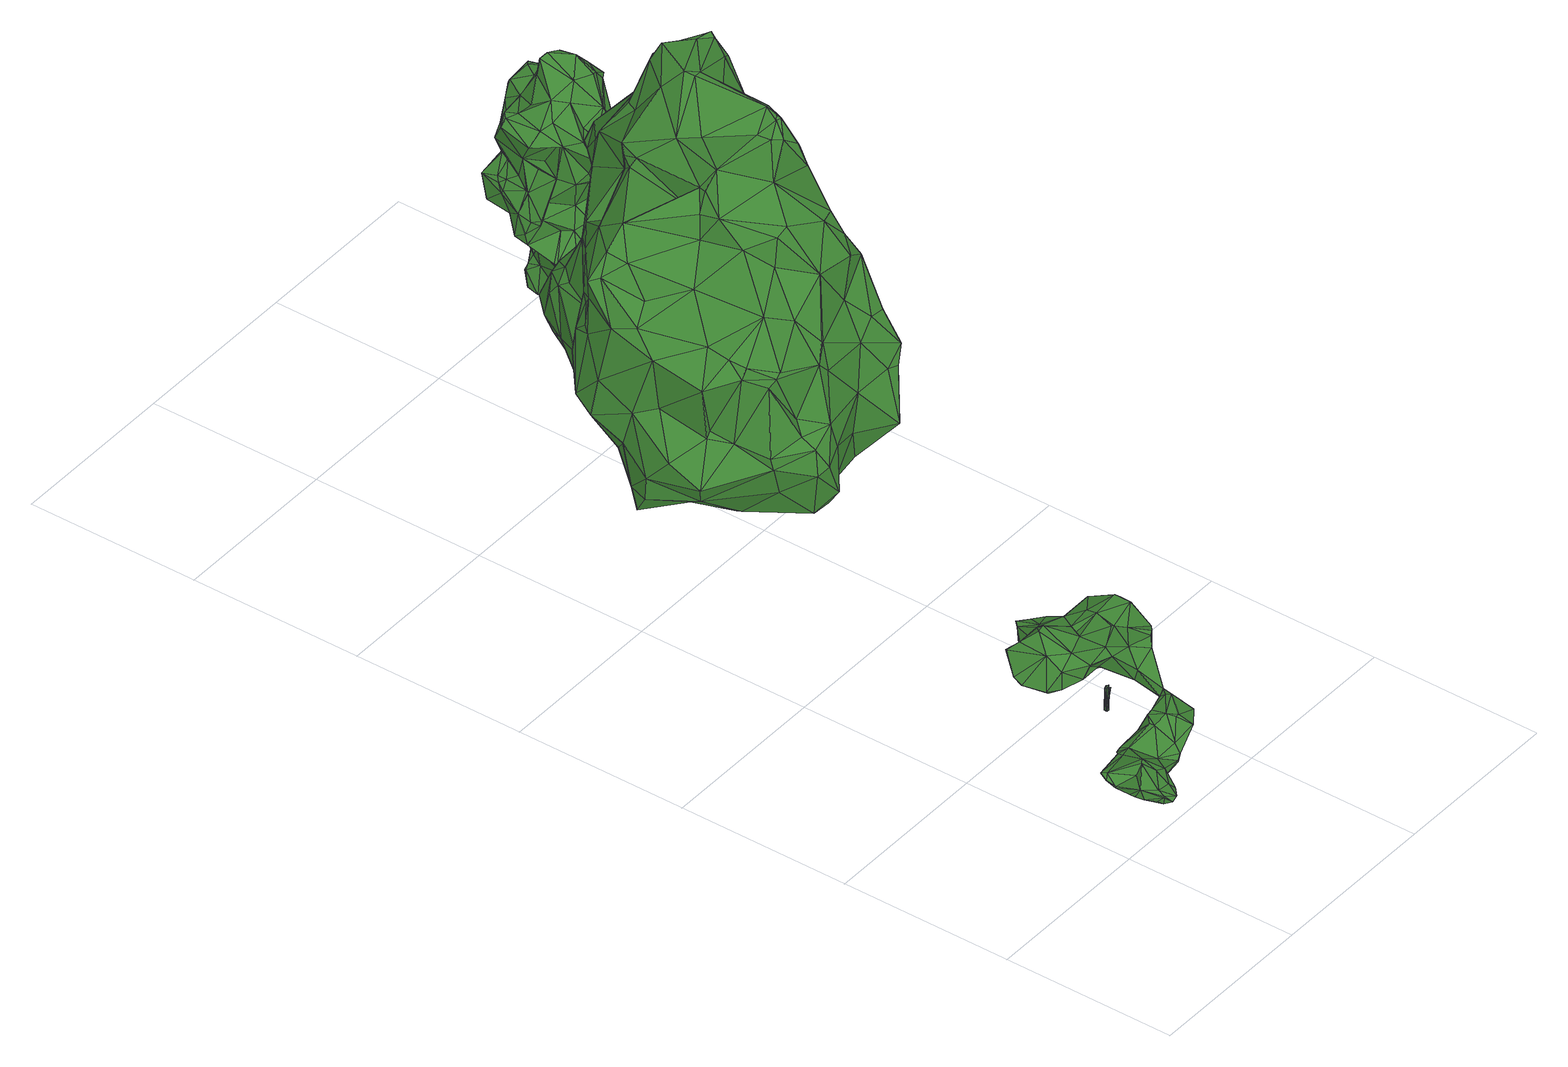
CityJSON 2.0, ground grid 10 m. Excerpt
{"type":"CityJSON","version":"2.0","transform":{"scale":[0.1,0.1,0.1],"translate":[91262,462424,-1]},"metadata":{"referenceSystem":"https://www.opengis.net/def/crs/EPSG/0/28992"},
"CityObjects":{
"tree1":{"type":"SolitaryVegetationObject","attributes":{"gtid":340,"crown_width_m":10.39,"crown_median_z":0.74,"trunk_H_m":1.65,"trunk_DBH_m":0.186,"trunk_radius_m":0.0932,"trunk_base_height_m":-0.91,"original_gtid":"346"},"geometry":[{"type":"Solid","lod":"3","boundaries":[[[[0,1,2]],[[3,4,5]],[[6,7,8]],[[9,10,0]],[[11,0,10]],[[12,1,0]],[[13,14,15]],[[16,17,18]],[[19,17,16]],[[20,21,22]],[[23,24,25]],[[26,27,28]],[[29,30,31]],[[32,31,30]],[[33,34,35]],[[36,35,34]],[[37,38,39]],[[40,41,42]],[[26,41,40]],[[39,11,37]],[[43,37,11]],[[12,39,31]],[[2,1,44]],[[45,46,47]],[[31,1,12]],[[48,49,50]],[[51,52,53]],[[54,55,56]],[[57,58,59]],[[60,25,24]],[[61,62,63]],[[50,49,64]],[[24,23,10]],[[65,6,8]],[[66,58,67]],[[68,8,7]],[[69,54,56]],[[23,43,11]],[[43,23,25]],[[70,9,71]],[[9,72,71]],[[12,11,39]],[[73,69,74]],[[74,53,52]],[[73,47,54]],[[75,76,61]],[[77,78,79]],[[80,81,82]],[[74,83,53]],[[74,69,83]],[[73,54,69]],[[40,84,75]],[[85,20,35]],[[85,21,20]],[[86,17,51]],[[19,51,17]],[[87,88,35]],[[89,88,87]],[[90,41,26]],[[54,47,55]],[[91,92,93]],[[83,69,56]],[[94,64,49]],[[21,64,94]],[[85,50,64]],[[29,31,95]],[[35,36,96]],[[11,10,23]],[[97,98,99]],[[59,100,57]],[[68,101,102]],[[14,97,59]],[[100,99,103]],[[39,95,31]],[[104,105,63]],[[29,106,65]],[[12,0,11]],[[107,59,58]],[[14,98,97]],[[21,85,64]],[[108,109,110]],[[108,110,82]],[[20,111,87]],[[63,66,67]],[[75,112,76]],[[6,76,112]],[[100,103,57]],[[59,97,100]],[[99,100,97]],[[66,42,41]],[[90,15,14]],[[20,87,35]],[[113,65,95]],[[103,27,57]],[[114,15,90]],[[115,116,99]],[[14,13,115]],[[117,81,80]],[[63,67,61]],[[76,118,61]],[[5,119,120]],[[44,1,32]],[[49,48,96]],[[65,8,68]],[[44,102,2]],[[121,19,16]],[[122,52,19]],[[51,19,52]],[[6,112,101]],[[96,48,50]],[[35,50,85]],[[96,50,35]],[[65,62,6]],[[22,123,111]],[[67,58,75]],[[93,63,105]],[[124,37,17]],[[65,32,29]],[[68,32,65]],[[111,20,22]],[[24,10,9]],[[44,32,68]],[[15,114,3]],[[87,111,120]],[[86,51,83]],[[53,83,51]],[[70,55,47]],[[105,79,78]],[[105,78,93]],[[90,26,114]],[[65,106,95]],[[95,106,29]],[[32,30,29]],[[32,1,31]],[[120,125,5]],[[33,126,127]],[[127,126,128]],[[82,4,114]],[[129,113,130]],[[113,131,130]],[[2,102,132]],[[56,77,83]],[[56,55,77]],[[93,42,66]],[[133,84,92]],[[44,68,102]],[[117,99,134]],[[117,103,99]],[[76,6,118]],[[135,136,137]],[[137,123,135]],[[105,129,130]],[[105,104,129]],[[73,46,45]],[[73,45,47]],[[6,101,7]],[[68,7,101]],[[99,98,115]],[[27,40,57]],[[61,118,62]],[[6,62,118]],[[55,138,77]],[[102,101,132]],[[108,82,81]],[[61,67,75]],[[119,5,139]],[[119,139,128]],[[109,140,141]],[[123,22,94]],[[70,138,55]],[[115,98,14]],[[117,27,103]],[[79,105,130]],[[80,82,114]],[[62,65,104]],[[91,138,92]],[[116,137,136]],[[136,142,108]],[[140,142,135]],[[82,143,4]],[[3,13,15]],[[33,144,126]],[[35,144,33]],[[113,104,65]],[[129,104,113]],[[116,136,134]],[[116,134,99]],[[63,62,104]],[[40,75,58]],[[73,122,145]],[[114,4,3]],[[83,77,79]],[[39,38,95]],[[108,142,109]],[[140,109,142]],[[83,79,86]],[[79,146,86]],[[135,142,136]],[[5,13,3]],[[143,139,5]],[[143,5,4]],[[80,28,117]],[[27,117,28]],[[109,141,127]],[[87,120,89]],[[126,89,128]],[[79,130,146]],[[14,59,107]],[[14,107,90]],[[139,143,147]],[[138,70,148]],[[132,148,70]],[[33,141,34]],[[127,141,33]],[[89,144,88]],[[35,88,144]],[[96,36,140]],[[96,140,49]],[[101,133,132]],[[112,133,101]],[[34,140,36]],[[126,144,89]],[[141,140,34]],[[72,0,2]],[[63,93,66]],[[111,123,120]],[[74,122,73]],[[124,17,146]],[[27,26,40]],[[52,122,74]],[[49,140,149]],[[49,149,94]],[[133,92,132]],[[22,21,94]],[[42,92,84]],[[24,145,16]],[[24,16,60]],[[114,26,80]],[[90,107,41]],[[40,42,84]],[[92,138,148]],[[92,148,132]],[[131,124,130]],[[130,124,146]],[[122,19,121]],[[2,132,71]],[[72,2,71]],[[113,124,131]],[[124,113,38]],[[40,58,57]],[[77,138,78]],[[91,78,138]],[[93,78,91]],[[70,46,9]],[[47,46,70]],[[145,46,73]],[[95,38,113]],[[24,9,46]],[[146,17,86]],[[70,71,132]],[[124,38,37]],[[24,46,145]],[[134,81,117]],[[28,80,26]],[[18,37,43]],[[60,18,25]],[[60,16,18]],[[43,25,18]],[[13,5,125]],[[135,149,140]],[[137,125,123]],[[41,107,58]],[[41,58,66]],[[137,116,125]],[[115,125,116]],[[123,125,120]],[[13,125,115]],[[18,17,37]],[[145,122,150]],[[145,150,16]],[[16,150,121]],[[122,121,150]],[[123,149,135]],[[94,149,123]],[[84,133,75]],[[112,75,133]],[[93,92,42]],[[9,0,72]],[[128,89,119]],[[120,119,89]],[[139,147,109]],[[110,109,147]],[[139,127,128]],[[139,109,127]],[[108,81,136]],[[134,136,81]],[[110,147,82]],[[82,147,143]],[[151,152,153]],[[153,152,154]],[[153,154,155]],[[152,151,156]],[[152,156,154]],[[154,156,157]],[[154,157,155]],[[157,156,158]],[[157,158,155]],[[156,151,159]],[[156,159,158]],[[158,159,160]],[[158,160,155]],[[159,151,161]],[[159,161,160]],[[160,161,162]],[[160,162,155]],[[161,151,163]],[[161,163,162]],[[163,151,162]],[[162,151,164]],[[162,164,155]],[[164,151,165]],[[164,165,155]],[[165,151,153]],[[165,153,155]]]]}]},
"tree2":{"type":"SolitaryVegetationObject","attributes":{"gtid":109,"crown_width_m":18.14,"crown_median_z":12.62,"trunk_H_m":12.07,"trunk_DBH_m":1.39,"trunk_radius_m":0.693,"trunk_base_height_m":0.55,"original_gtid":"113"},"geometry":[{"type":"Solid","lod":"3","boundaries":[[[[166,167,168]],[[169,170,171]],[[172,173,174]],[[175,176,177]],[[178,176,175]],[[179,180,181]],[[182,183,184]],[[185,186,187]],[[188,189,185]],[[190,191,192]],[[193,194,195]],[[196,194,193]],[[197,198,199]],[[168,200,172]],[[201,202,203]],[[204,205,185]],[[185,205,188]],[[206,166,169]],[[199,207,208]],[[188,209,189]],[[210,211,212]],[[206,171,170]],[[210,212,213]],[[214,215,216]],[[217,215,214]],[[218,219,220]],[[195,194,221]],[[222,223,224]],[[225,226,227]],[[228,229,230]],[[231,232,233]],[[234,235,236]],[[237,238,239]],[[169,171,206]],[[240,241,242]],[[243,244,245]],[[246,247,200]],[[248,249,250]],[[251,252,221]],[[195,221,252]],[[253,254,197]],[[255,256,257]],[[258,256,255]],[[236,254,253]],[[197,254,198]],[[259,260,261]],[[172,200,247]],[[262,263,264]],[[265,264,263]],[[266,267,268]],[[269,270,271]],[[272,176,219]],[[202,219,176]],[[273,274,265]],[[275,276,193]],[[277,231,278]],[[279,280,281]],[[281,280,282]],[[283,284,175]],[[177,283,175]],[[283,177,285]],[[286,238,237]],[[287,245,288]],[[289,290,291]],[[245,290,289]],[[178,203,202]],[[292,293,294]],[[295,296,297]],[[298,299,300]],[[299,298,301]],[[302,303,304]],[[302,304,305]],[[306,307,308]],[[309,310,311]],[[300,312,298]],[[313,314,275]],[[246,315,316]],[[309,317,318]],[[277,319,227]],[[320,244,243]],[[321,292,322]],[[243,323,320]],[[275,324,320]],[[324,325,320]],[[242,326,327]],[[175,328,178]],[[187,329,185]],[[168,167,251]],[[330,331,255]],[[332,333,334]],[[259,261,335]],[[259,335,322]],[[336,337,338]],[[336,338,339]],[[340,302,305]],[[208,341,342]],[[341,208,343]],[[344,345,346]],[[347,318,333]],[[348,349,350]],[[213,351,352]],[[353,351,213]],[[195,252,354]],[[355,356,357]],[[358,359,282]],[[307,306,360]],[[361,195,362]],[[195,363,362]],[[268,225,266]],[[309,318,347]],[[364,340,305]],[[253,181,180]],[[199,198,207]],[[321,293,292]],[[252,357,365]],[[194,229,366]],[[194,196,229]],[[248,293,321]],[[367,368,369]],[[340,370,371]],[[372,322,292]],[[248,250,293]],[[228,373,297]],[[228,230,373]],[[374,183,182]],[[286,237,375]],[[376,292,294]],[[372,292,376]],[[377,378,379]],[[380,239,381]],[[382,239,380]],[[383,384,385]],[[271,386,387]],[[388,356,355]],[[243,389,323]],[[170,169,390]],[[299,391,287]],[[271,387,392]],[[181,253,197]],[[298,393,368]],[[394,395,396]],[[386,184,183]],[[200,295,246]],[[276,397,193]],[[398,389,243]],[[296,194,366]],[[399,400,351]],[[248,316,190]],[[230,229,196]],[[347,401,309]],[[260,353,213]],[[261,260,213]],[[377,379,210]],[[251,221,194]],[[402,245,403]],[[398,243,402]],[[271,184,386]],[[256,186,404]],[[348,239,374]],[[275,320,323]],[[375,264,286]],[[368,405,298]],[[301,298,405]],[[216,215,272]],[[175,327,328]],[[299,288,245]],[[244,299,245]],[[202,176,178]],[[220,219,202]],[[372,396,395]],[[323,389,276]],[[323,276,275]],[[262,406,407]],[[289,403,245]],[[363,195,324]],[[240,242,327]],[[167,166,408]],[[362,313,409]],[[314,313,362]],[[313,361,409]],[[275,361,313]],[[168,169,166]],[[253,180,234]],[[374,386,183]],[[238,386,239]],[[374,239,386]],[[219,410,272]],[[382,237,239]],[[237,411,375]],[[412,413,414]],[[385,384,367]],[[237,382,411]],[[204,185,329]],[[262,264,406]],[[415,406,264]],[[416,347,336]],[[416,336,417]],[[242,255,326]],[[341,343,411]],[[411,342,341]],[[277,222,319]],[[418,333,414]],[[418,414,413]],[[352,419,377]],[[377,419,378]],[[290,420,291]],[[421,422,360]],[[282,423,371]],[[421,350,422]],[[333,318,334]],[[184,424,182]],[[253,234,236]],[[289,425,426]],[[170,390,261]],[[179,334,317]],[[186,258,427]],[[220,202,201]],[[178,328,203]],[[408,211,355]],[[283,428,284]],[[204,329,305]],[[305,329,187]],[[429,193,397]],[[340,423,302]],[[187,186,427]],[[211,170,212]],[[430,431,380]],[[353,260,432]],[[347,417,401]],[[199,342,197]],[[258,364,427]],[[427,433,187]],[[241,240,434]],[[364,433,427]],[[305,304,204]],[[305,187,433]],[[250,192,308]],[[217,214,236]],[[325,195,435]],[[244,300,299]],[[203,436,201]],[[254,236,214]],[[254,214,198]],[[227,437,277]],[[226,437,227]],[[390,169,174]],[[189,218,438]],[[207,198,214]],[[207,214,216]],[[345,426,346]],[[364,305,433]],[[200,168,296]],[[439,440,441]],[[307,442,376]],[[330,255,242]],[[210,213,352]],[[352,377,210]],[[259,443,260]],[[443,394,260]],[[344,417,373]],[[370,340,364]],[[222,224,319]],[[383,444,384]],[[363,314,362]],[[319,379,445]],[[175,240,327]],[[392,265,274]],[[196,193,429]],[[446,447,344]],[[397,447,446]],[[448,447,398]],[[344,447,448]],[[449,274,273]],[[206,408,166]],[[450,393,435]],[[170,408,206]],[[211,408,170]],[[392,274,449]],[[451,240,284]],[[175,284,240]],[[231,233,278]],[[370,364,331]],[[258,331,364]],[[376,308,307]],[[294,308,376]],[[255,331,258]],[[424,452,307]],[[252,251,167]],[[261,212,170]],[[261,213,212]],[[334,318,317]],[[359,358,378]],[[181,332,334]],[[361,193,195]],[[192,191,306]],[[453,385,367]],[[429,446,196]],[[361,362,409]],[[275,193,361]],[[367,369,453]],[[314,363,324]],[[314,324,275]],[[452,442,307]],[[454,286,264]],[[293,250,308]],[[293,308,294]],[[398,447,276]],[[344,373,230]],[[344,230,446]],[[415,407,406]],[[296,229,228]],[[208,207,455]],[[455,207,216]],[[378,273,359]],[[378,419,273]],[[372,443,322]],[[259,322,443]],[[290,456,420]],[[457,456,290]],[[247,173,172]],[[443,395,394]],[[368,367,279]],[[407,458,262]],[[412,381,421]],[[412,421,360]],[[360,306,412]],[[414,430,381]],[[195,459,435]],[[344,401,417]],[[407,209,188]],[[372,395,443]],[[248,173,316]],[[246,295,297]],[[186,256,258]],[[346,460,310]],[[454,387,286]],[[277,356,222]],[[429,397,446]],[[200,296,295]],[[296,228,297]],[[264,375,461]],[[264,461,415]],[[449,273,419]],[[266,445,267]],[[376,442,372]],[[241,287,391]],[[383,462,358]],[[324,195,325]],[[306,308,192]],[[201,438,220]],[[322,390,321]],[[397,276,447]],[[177,463,285]],[[215,463,177]],[[336,347,464]],[[336,339,373]],[[388,355,465]],[[440,459,195]],[[349,466,422]],[[349,422,350]],[[182,424,466]],[[256,438,201]],[[184,467,424]],[[230,196,446]],[[465,223,222]],[[316,468,190]],[[469,190,468]],[[311,310,425]],[[332,431,333]],[[331,281,370]],[[278,357,356]],[[278,356,277]],[[227,266,225]],[[412,414,381]],[[287,288,299]],[[470,244,320]],[[290,245,287]],[[470,300,244]],[[289,426,403]],[[203,257,436]],[[392,399,269]],[[371,423,340]],[[371,281,282]],[[384,280,367]],[[322,335,390]],[[261,390,335]],[[415,209,407]],[[269,271,392]],[[269,432,394]],[[394,432,260]],[[352,449,419]],[[432,351,353]],[[282,359,303]],[[282,303,423]],[[302,423,303]],[[265,303,273]],[[190,469,191]],[[338,191,469]],[[359,273,303]],[[303,262,458]],[[194,296,251]],[[296,168,251]],[[408,252,167]],[[355,252,408]],[[411,461,375]],[[268,462,385]],[[383,385,462]],[[372,442,396]],[[442,452,396]],[[396,452,467]],[[281,331,279]],[[172,174,168]],[[181,197,471]],[[380,381,430]],[[252,365,354]],[[440,225,459]],[[268,459,225]],[[472,242,241]],[[299,301,391]],[[355,357,252]],[[242,279,330]],[[407,188,205]],[[407,205,458]],[[204,458,205]],[[412,191,338]],[[413,412,338]],[[412,306,191]],[[296,366,229]],[[271,467,184]],[[371,370,281]],[[176,272,215]],[[176,215,177]],[[428,287,434]],[[428,434,451]],[[179,181,334]],[[321,173,248]],[[234,311,291]],[[328,327,326]],[[220,438,218]],[[282,280,444]],[[384,444,280]],[[203,326,257]],[[436,256,201]],[[436,257,256]],[[316,315,339]],[[279,367,280]],[[346,310,401]],[[389,398,276]],[[401,310,309]],[[348,381,239]],[[343,461,411]],[[311,180,317]],[[179,317,180]],[[311,425,291]],[[311,317,309]],[[332,380,431]],[[234,180,311]],[[289,291,425]],[[226,440,439]],[[393,312,470]],[[300,470,312]],[[225,440,226]],[[441,437,439]],[[393,298,312]],[[473,462,268]],[[368,391,301]],[[472,391,368]],[[336,373,417]],[[413,337,464]],[[338,337,413]],[[316,339,468]],[[414,431,430]],[[333,431,414]],[[454,265,387]],[[454,264,265]],[[360,422,307]],[[380,474,382]],[[246,173,247]],[[246,316,173]],[[358,462,378]],[[286,387,238]],[[386,238,387]],[[392,387,265]],[[339,338,469]],[[284,428,451]],[[402,243,245]],[[285,420,283]],[[285,235,420]],[[234,420,235]],[[291,420,234]],[[471,475,474]],[[471,474,380]],[[418,464,333]],[[354,476,440]],[[354,440,195]],[[278,233,357]],[[226,439,437]],[[231,437,232]],[[231,277,437]],[[357,233,476]],[[331,330,279]],[[232,476,233]],[[354,365,476]],[[357,476,365]],[[449,399,392]],[[208,342,199]],[[272,410,216]],[[455,216,410]],[[458,204,304]],[[458,304,303]],[[328,326,203]],[[255,257,326]],[[265,263,303]],[[262,303,263]],[[342,411,475]],[[342,475,197]],[[373,339,315]],[[380,332,471]],[[181,471,332]],[[192,250,249]],[[192,249,190]],[[248,190,249]],[[428,283,456]],[[457,428,456]],[[283,420,456]],[[451,434,240]],[[388,465,356]],[[378,267,445]],[[210,465,211]],[[211,465,355]],[[344,346,401]],[[344,448,345]],[[425,310,477]],[[390,173,321]],[[174,173,390]],[[339,469,468]],[[413,464,418]],[[347,333,464]],[[424,467,452]],[[336,464,337]],[[416,417,347]],[[471,197,475]],[[242,472,279]],[[368,279,472]],[[385,453,268]],[[441,232,437]],[[297,373,315]],[[394,396,270]],[[348,350,381]],[[241,434,287]],[[393,470,435]],[[450,368,393]],[[450,369,368]],[[470,320,325]],[[325,435,470]],[[453,459,268]],[[435,459,453]],[[402,403,345]],[[403,426,345]],[[402,345,398]],[[398,345,448]],[[209,461,343]],[[209,415,461]],[[432,399,351]],[[269,399,432]],[[445,266,227]],[[319,445,227]],[[453,369,450]],[[475,411,474]],[[382,474,411]],[[189,404,185]],[[185,404,186]],[[256,404,438]],[[438,404,189]],[[356,465,222]],[[378,462,473]],[[445,379,378]],[[210,223,465]],[[472,241,391]],[[282,444,358]],[[383,358,444]],[[426,477,460]],[[310,460,477]],[[425,477,426]],[[351,400,352]],[[466,349,182]],[[348,374,349]],[[182,349,374]],[[424,422,466]],[[235,285,463]],[[421,381,350]],[[235,463,236]],[[217,463,215]],[[236,463,217]],[[424,307,422]],[[394,270,269]],[[208,478,343]],[[209,343,478]],[[209,478,189]],[[271,270,467]],[[396,467,270]],[[219,218,410]],[[455,410,218]],[[189,478,218]],[[218,478,208]],[[457,287,428]],[[379,224,223]],[[379,223,210]],[[319,224,379]],[[457,290,287]],[[455,218,208]],[[450,435,453]],[[246,297,315]],[[476,441,440]],[[441,476,232]],[[168,479,169]],[[174,169,479]],[[174,479,168]],[[473,268,267]],[[301,405,368]],[[426,460,346]],[[267,378,473]],[[399,449,400]],[[352,400,449]],[[480,481,482]],[[480,482,483]],[[483,482,484]],[[483,484,485]],[[482,481,486]],[[482,486,484]],[[484,486,487]],[[484,487,485]],[[486,481,488]],[[486,488,487]],[[487,488,489]],[[487,489,485]],[[488,481,490]],[[488,490,489]],[[489,490,491]],[[489,491,485]],[[490,481,492]],[[490,492,491]],[[491,492,493]],[[491,493,485]],[[492,481,494]],[[492,494,493]],[[493,494,495]],[[493,495,485]],[[494,481,496]],[[494,496,495]],[[495,496,497]],[[495,497,485]],[[496,481,498]],[[496,498,497]],[[497,498,499]],[[497,499,485]],[[498,481,500]],[[498,500,499]],[[499,500,501]],[[499,501,485]],[[500,481,502]],[[500,502,501]],[[501,502,503]],[[501,503,485]],[[502,481,504]],[[502,504,503]],[[503,504,505]],[[503,505,485]],[[504,481,506]],[[504,506,505]],[[505,506,507]],[[505,507,485]],[[506,481,508]],[[506,508,507]],[[507,508,509]],[[507,509,485]],[[508,481,510]],[[508,510,509]],[[509,510,511]],[[509,511,485]],[[510,481,512]],[[510,512,511]],[[511,512,513]],[[511,513,485]],[[512,481,514]],[[512,514,513]],[[513,514,515]],[[513,515,485]],[[514,481,516]],[[514,516,515]],[[515,516,517]],[[515,517,485]],[[516,481,518]],[[516,518,517]],[[517,518,519]],[[517,519,485]],[[518,481,520]],[[518,520,519]],[[519,520,521]],[[519,521,485]],[[520,481,522]],[[520,522,521]],[[521,522,523]],[[521,523,485]],[[522,481,524]],[[522,524,523]],[[523,524,525]],[[523,525,485]],[[524,481,526]],[[524,526,525]],[[525,526,527]],[[525,527,485]],[[526,481,528]],[[526,528,527]],[[527,528,529]],[[527,529,485]],[[528,481,480]],[[528,480,529]],[[529,480,483]],[[529,483,485]]]]}]},
"tree3":{"type":"SolitaryVegetationObject","attributes":{"gtid":157,"crown_width_m":8.31,"crown_median_z":9.62,"trunk_H_m":8.46,"trunk_DBH_m":0.458,"trunk_radius_m":0.229,"trunk_base_height_m":1.16,"original_gtid":"161"},"geometry":[{"type":"Solid","lod":"3","boundaries":[[[[530,531,532]],[[533,531,530]],[[534,535,536]],[[537,538,539]],[[540,541,542]],[[543,544,545]],[[546,547,548]],[[549,548,547]],[[550,551,552]],[[553,554,555]],[[556,557,558]],[[559,560,561]],[[562,563,554]],[[564,554,563]],[[554,565,555]],[[566,535,534]],[[567,568,533]],[[569,570,571]],[[572,573,574]],[[550,575,576]],[[577,578,579]],[[580,581,582]],[[550,552,575]],[[553,583,584]],[[553,584,585]],[[586,587,588]],[[567,533,589]],[[590,571,591]],[[560,590,591]],[[592,579,593]],[[594,585,595]],[[596,597,598]],[[599,600,601]],[[602,603,604]],[[583,553,578]],[[558,557,605]],[[558,605,606]],[[607,587,608]],[[575,552,609]],[[610,609,552]],[[611,612,613]],[[614,615,559]],[[567,589,544]],[[567,544,616]],[[617,618,611]],[[572,619,620]],[[574,621,622]],[[623,624,625]],[[626,571,627]],[[628,629,616]],[[616,629,630]],[[631,632,633]],[[633,634,635]],[[636,637,638]],[[639,620,640]],[[550,641,642]],[[643,644,601]],[[645,646,626]],[[582,581,618]],[[612,647,648]],[[649,648,647]],[[650,539,651]],[[652,653,613]],[[571,590,569]],[[654,655,656]],[[655,657,656]],[[568,616,630]],[[572,574,622]],[[658,534,536]],[[641,659,660]],[[600,661,601]],[[662,663,664]],[[593,665,666]],[[630,667,634]],[[559,561,646]],[[593,666,653]],[[668,669,670]],[[671,672,673]],[[674,643,601]],[[630,634,632]],[[633,632,634]],[[675,676,677]],[[661,678,674]],[[679,678,661]],[[680,622,621]],[[627,681,682]],[[627,682,626]],[[589,533,683]],[[530,683,533]],[[601,661,674]],[[545,544,589]],[[684,685,686]],[[599,659,600]],[[600,679,661]],[[659,679,600]],[[687,542,541]],[[688,689,690]],[[645,626,565]],[[645,565,646]],[[688,610,691]],[[692,596,693]],[[694,612,611]],[[591,571,626]],[[578,676,695]],[[578,695,579]],[[533,568,630]],[[586,637,636]],[[586,588,637]],[[696,637,588]],[[613,648,652]],[[683,545,589]],[[678,697,698]],[[650,671,539]],[[699,586,700]],[[671,673,537]],[[537,673,530]],[[701,702,668]],[[667,630,629]],[[567,616,568]],[[703,704,705]],[[539,671,537]],[[535,706,536]],[[707,582,618]],[[605,708,709]],[[710,709,708]],[[711,712,713]],[[628,714,629]],[[537,532,538]],[[696,638,637]],[[573,655,574]],[[574,655,621]],[[610,715,609]],[[626,646,716]],[[540,623,625]],[[598,597,717]],[[642,641,718]],[[719,720,721]],[[591,716,560]],[[561,560,716]],[[591,626,716]],[[553,562,554]],[[646,565,554]],[[722,723,565]],[[561,716,646]],[[559,646,564]],[[664,663,724]],[[605,709,606]],[[725,726,666]],[[711,726,725]],[[559,727,614]],[[624,603,602]],[[617,613,653]],[[612,648,613]],[[550,642,551]],[[723,555,565]],[[641,550,576]],[[641,576,659]],[[728,729,531]],[[540,566,658]],[[646,554,564]],[[678,698,730]],[[562,594,639]],[[703,624,602]],[[703,705,624]],[[700,731,732]],[[671,731,700]],[[593,579,675]],[[733,734,692]],[[663,707,724]],[[669,614,735]],[[662,736,737]],[[631,533,630]],[[679,659,576]],[[677,738,593]],[[739,610,708]],[[726,664,724]],[[687,536,740]],[[741,691,551]],[[742,648,649]],[[582,607,580]],[[652,648,742]],[[705,704,743]],[[744,730,745]],[[611,613,617]],[[718,641,746]],[[741,551,747]],[[560,615,590]],[[614,748,615]],[[610,688,708]],[[710,708,688]],[[544,714,628]],[[585,562,553]],[[594,562,585]],[[596,598,677]],[[559,615,560]],[[679,697,678]],[[749,725,665]],[[749,665,711]],[[572,620,639]],[[658,536,541]],[[536,687,541]],[[540,658,541]],[[628,616,544]],[[586,699,587]],[[658,566,534]],[[663,737,707]],[[584,750,572]],[[690,633,688]],[[635,688,633]],[[690,689,751]],[[751,689,547]],[[593,653,652]],[[652,592,593]],[[752,535,566]],[[605,753,708]],[[754,753,605]],[[606,709,635]],[[664,726,711]],[[755,664,711]],[[752,625,624]],[[719,756,720]],[[720,756,651]],[[755,713,757]],[[635,634,758]],[[635,758,606]],[[556,558,701]],[[606,758,759]],[[540,625,566]],[[748,705,743]],[[584,595,585]],[[572,595,584]],[[657,556,701]],[[629,714,758]],[[634,667,758]],[[640,619,680]],[[620,619,640]],[[711,665,712]],[[562,640,563]],[[701,760,702]],[[701,558,760]],[[664,761,704]],[[547,747,549]],[[762,763,764]],[[617,653,666]],[[615,748,590]],[[624,705,752]],[[579,762,577]],[[577,762,765]],[[557,556,754]],[[712,766,596]],[[750,767,572]],[[655,768,621]],[[569,757,570]],[[543,545,769]],[[713,570,757]],[[629,758,667]],[[557,754,605]],[[584,765,750]],[[587,604,588]],[[543,769,542]],[[644,744,592]],[[643,730,644]],[[770,771,706]],[[612,694,772]],[[639,594,595]],[[642,718,551]],[[631,531,533]],[[707,607,582]],[[740,702,760]],[[731,650,773]],[[578,774,583]],[[631,630,632]],[[546,538,547]],[[729,547,538]],[[684,699,685]],[[732,685,699]],[[775,718,776]],[[746,776,718]],[[654,727,768]],[[607,608,580]],[[751,728,690]],[[777,721,720]],[[577,774,578]],[[579,745,762]],[[775,549,718]],[[551,718,549]],[[627,570,713]],[[656,670,654]],[[707,778,724]],[[728,531,631]],[[578,723,676]],[[767,573,572]],[[672,671,700]],[[705,748,669]],[[705,669,752]],[[746,772,776]],[[530,532,537]],[[679,576,697]],[[578,555,723]],[[578,553,555]],[[724,778,726]],[[545,696,769]],[[617,778,618]],[[701,670,657]],[[656,657,670]],[[710,635,709]],[[710,688,635]],[[601,742,599]],[[663,662,737]],[[779,736,602]],[[627,713,780]],[[618,778,707]],[[751,547,728]],[[729,728,547]],[[532,531,729]],[[532,729,538]],[[733,681,627]],[[570,627,571]],[[640,562,639]],[[696,588,603]],[[680,768,727]],[[680,727,781]],[[614,669,748]],[[728,633,690]],[[609,763,575]],[[680,572,622]],[[639,595,572]],[[542,603,540]],[[588,604,603]],[[652,644,592]],[[734,596,692]],[[730,643,678]],[[759,758,714]],[[644,652,742]],[[644,742,601]],[[742,649,599]],[[682,722,626]],[[777,720,651]],[[692,681,733]],[[539,782,651]],[[650,756,773]],[[650,651,756]],[[544,543,714]],[[631,633,728]],[[760,783,714]],[[713,712,734]],[[596,734,712]],[[752,566,625]],[[711,713,755]],[[712,784,766]],[[675,677,593]],[[686,581,580]],[[744,644,730]],[[597,596,766]],[[597,766,717]],[[698,762,745]],[[674,678,643]],[[573,754,657]],[[754,573,767]],[[573,657,655]],[[657,754,556]],[[727,654,735]],[[727,735,614]],[[755,757,761]],[[569,743,757]],[[590,748,743]],[[569,590,743]],[[725,666,665]],[[662,704,736]],[[610,785,715]],[[739,785,610]],[[666,778,617]],[[666,726,778]],[[654,768,655]],[[651,786,777]],[[704,761,743]],[[747,689,688]],[[611,686,685]],[[731,685,732]],[[564,563,559]],[[787,636,673]],[[787,673,672]],[[545,638,696]],[[788,638,545]],[[699,700,732]],[[636,700,586]],[[672,700,636]],[[685,694,611]],[[683,530,673]],[[787,672,636]],[[685,773,694]],[[669,771,770]],[[547,689,747]],[[740,789,790]],[[740,760,789]],[[721,777,786]],[[786,548,721]],[[549,719,548]],[[721,548,719]],[[715,785,765]],[[715,765,764]],[[668,670,701]],[[686,580,684]],[[731,671,650]],[[684,580,608]],[[603,769,696]],[[603,542,769]],[[604,791,602]],[[788,673,638]],[[673,636,638]],[[719,549,792]],[[680,619,572]],[[704,602,736]],[[749,711,725]],[[741,688,691]],[[741,747,688]],[[677,676,693]],[[677,693,596]],[[755,761,664]],[[738,598,717]],[[677,598,738]],[[743,761,757]],[[762,764,765]],[[722,565,626]],[[714,543,793]],[[552,691,610]],[[703,602,704]],[[794,587,779]],[[623,603,624]],[[662,664,704]],[[686,611,581]],[[552,551,691]],[[536,706,771]],[[608,587,699]],[[699,684,608]],[[733,780,734]],[[713,734,780]],[[715,764,763]],[[715,763,609]],[[576,575,763]],[[576,763,697]],[[558,783,760]],[[606,783,558]],[[694,773,756]],[[731,773,685]],[[563,640,795]],[[668,702,740]],[[607,707,779]],[[607,779,587]],[[747,551,549]],[[775,792,549]],[[756,792,775]],[[756,719,792]],[[772,756,775]],[[775,776,772]],[[756,772,694]],[[779,737,736]],[[680,781,640]],[[795,640,781]],[[793,542,790]],[[579,744,745]],[[794,779,602]],[[794,602,587]],[[559,795,781]],[[559,563,795]],[[781,727,559]],[[740,790,687]],[[681,692,693]],[[681,693,682]],[[722,693,676]],[[682,693,722]],[[733,627,780]],[[772,647,612]],[[793,543,542]],[[708,753,739]],[[621,768,680]],[[779,707,737]],[[675,579,695]],[[675,695,676]],[[697,763,698]],[[750,765,785]],[[739,750,785]],[[540,603,623]],[[668,740,771]],[[536,771,740]],[[602,791,587]],[[604,587,791]],[[788,683,673]],[[788,545,683]],[[722,676,723]],[[754,767,753]],[[750,753,767]],[[739,753,750]],[[535,770,706]],[[752,669,770]],[[752,770,535]],[[668,771,669]],[[641,647,746]],[[746,647,772]],[[687,790,542]],[[546,782,538]],[[548,782,546]],[[538,782,539]],[[651,782,786]],[[786,782,548]],[[762,698,763]],[[669,735,670]],[[670,735,654]],[[712,665,784]],[[611,618,581]],[[717,766,784]],[[760,714,789]],[[592,744,579]],[[730,698,745]],[[714,790,789]],[[714,793,790]],[[593,784,665]],[[738,784,593]],[[738,717,784]],[[583,774,584]],[[577,765,774]],[[765,584,774]],[[659,599,660]],[[649,660,599]],[[759,714,783]],[[606,759,783]],[[641,660,647]],[[649,647,660]],[[796,797,798]],[[796,798,799]],[[799,798,800]],[[799,800,801]],[[798,797,802]],[[798,802,800]],[[800,802,803]],[[800,803,801]],[[802,797,804]],[[802,804,803]],[[803,804,805]],[[803,805,801]],[[804,797,806]],[[804,806,805]],[[805,806,807]],[[805,807,801]],[[807,806,808]],[[807,808,801]],[[806,797,809]],[[806,809,808]],[[809,797,810]],[[809,810,808]],[[808,810,811]],[[808,811,801]],[[810,797,812]],[[810,812,811]],[[811,812,813]],[[811,813,801]],[[812,797,814]],[[812,814,813]],[[814,797,815]],[[814,815,813]],[[813,815,816]],[[813,816,801]],[[815,797,817]],[[815,817,816]],[[816,817,818]],[[816,818,801]],[[818,817,819]],[[818,819,801]],[[817,797,820]],[[817,820,819]],[[819,820,821]],[[819,821,801]],[[820,797,822]],[[820,822,821]],[[821,822,823]],[[821,823,801]],[[822,797,824]],[[822,824,823]],[[823,824,825]],[[823,825,801]],[[824,797,826]],[[824,826,825]],[[825,826,827]],[[825,827,801]],[[826,797,828]],[[826,828,827]],[[827,828,829]],[[827,829,801]],[[828,797,796]],[[828,796,829]],[[829,796,799]],[[829,799,801]]]]}]}
},
"vertices":[
[114,114,13],[130,109,17],[121,102,11],[70,40,23],[55,47,14],[54,41,17],[123,79,32],[128,89,27],[129,90,28],[104,120,10],[106,123,13],[110,123,16],[126,114,21],[70,37,23],[78,36,26],[75,45,23],[93,139,22],[88,123,32],[97,128,26],[84,124,28],[36,9,17],[40,1,15],[44,9,16],[105,135,20],[99,136,16],[103,138,21],[81,47,14],[98,42,12],[83,44,13],[135,110,26],[134,112,25],[134,113,26],[133,109,22],[30,31,12],[31,23,11],[30,16,18],[30,19,12],[106,120,29],[114,112,32],[127,121,28],[98,53,20],[90,49,23],[96,69,20],[106,131,24],[130,104,15],[87,119,12],[91,123,11],[84,115,10],[34,8,12],[36,6,10],[35,5,15],[74,123,32],[69,128,28],[66,125,31],[72,104,10],[75,98,13],[69,103,13],[99,37,16],[98,53,21],[92,43,26],[96,142,22],[115,73,34],[113,86,34],[99,75,36],[38,2,12],[130,97,34],[96,67,27],[110,69,31],[127,94,21],[65,115,14],[95,102,10],[103,103,11],[107,105,13],[73,120,9],[65,120,17],[110,69,30],[118,75,33],[75,98,24],[89,91,23],[83,98,31],[76,43,11],[74,34,11],[58,46,10],[73,106,32],[97,69,20],[35,5,16],[80,116,38],[42,24,23],[39,25,17],[31,37,18],[78,45,24],[90,92,21],[96,91,18],[95,82,29],[47,7,13],[129,106,35],[31,14,12],[83,32,24],[81,32,24],[87,26,18],[98,34,17],[121,92,18],[122,96,14],[97,34,17],[110,92,34],[95,86,33],[131,104,33],[91,46,25],[56,35,10],[44,37,12],[53,39,12],[46,18,19],[113,80,30],[113,105,34],[72,49,13],[72,26,16],[71,22,12],[78,33,11],[118,75,34],[48,40,17],[45,26,23],[83,129,20],[76,128,20],[53,18,16],[100,111,31],[59,27,14],[29,36,15],[33,36,11],[30,40,17],[109,93,34],[95,102,32],[98,107,30],[104,92,13],[103,83,26],[78,31,11],[50,16,13],[68,21,9],[68,21,10],[86,93,15],[49,44,15],[44,20,11],[36,31,11],[56,29,12],[52,47,13],[30,31,13],[85,131,15],[85,117,38],[52,46,13],[94,97,13],[49,12,12],[84,131,17],[88,80,1],[88,81,1],[87,78,18],[86,79,18],[86,78,17],[87,81,1],[85,79,17],[85,78,17],[87,80,1],[85,77,17],[87,79,1],[86,77,17],[88,79,1],[87,77,17],[87,78,17],
[170,419,152],[148,424,136],[133,425,148],[168,414,164],[180,396,155],[174,410,157],[139,419,184],[139,408,201],[143,417,184],[18,277,82],[39,248,102],[12,273,94],[46,250,83],[33,323,176],[23,320,167],[48,304,183],[125,308,240],[128,300,226],[132,302,221],[122,233,86],[112,253,62],[124,249,74],[123,241,116],[104,245,111],[121,386,242],[110,371,239],[124,381,253],[94,418,106],[118,406,133],[115,394,104],[87,402,139],[56,267,178],[37,263,160],[51,253,153],[118,422,178],[70,231,77],[55,233,95],[60,239,66],[133,245,102],[130,240,114],[173,415,153],[48,253,151],[75,247,146],[110,248,137],[169,375,132],[173,397,135],[178,386,140],[170,364,159],[34,264,154],[32,267,114],[44,255,147],[28,279,119],[71,237,116],[56,235,110],[61,230,99],[126,406,133],[183,365,102],[177,368,108],[181,363,103],[142,366,72],[142,370,68],[156,369,74],[111,405,174],[101,397,155],[91,396,155],[173,395,63],[153,387,68],[164,399,65],[16,305,158],[21,305,125],[19,277,150],[107,268,206],[116,271,205],[92,288,230],[31,293,66],[52,315,80],[62,288,74],[55,391,107],[58,371,78],[33,357,93],[118,418,190],[127,419,188],[142,400,226],[129,383,245],[135,378,249],[141,424,137],[154,399,116],[34,285,165],[34,272,163],[93,270,70],[78,239,77],[69,239,67],[110,256,61],[162,366,201],[169,358,177],[180,376,170],[132,254,142],[127,276,158],[129,262,174],[149,293,164],[147,362,84],[154,359,102],[139,360,95],[149,343,180],[141,347,210],[141,313,204],[38,249,109],[156,299,134],[152,301,160],[81,424,102],[70,408,131],[166,378,72],[173,395,64],[86,301,88],[91,305,94],[120,287,82],[120,291,96],[5,301,93],[7,303,78],[5,287,109],[119,265,192],[29,336,81],[35,348,83],[18,354,113],[13,341,109],[14,337,132],[154,369,240],[149,373,247],[150,370,249],[114,421,179],[129,424,149],[111,417,178],[70,363,66],[44,350,78],[60,370,77],[60,342,84],[127,276,95],[140,286,128],[132,264,101],[131,267,89],[116,361,250],[121,355,249],[141,372,249],[20,348,185],[26,352,169],[19,333,163],[73,364,71],[91,426,97],[91,426,96],[98,402,199],[122,396,216],[24,343,187],[30,344,199],[179,358,102],[70,407,94],[147,395,220],[157,385,212],[68,411,104],[89,408,88],[87,404,89],[64,266,71],[42,273,63],[42,270,64],[128,245,83],[84,284,81],[112,279,71],[62,311,202],[41,342,211],[34,334,194],[160,378,201],[78,369,209],[79,370,216],[82,374,220],[97,399,206],[129,283,80],[82,251,154],[72,260,169],[83,251,153],[63,384,168],[51,371,137],[39,365,158],[44,359,199],[114,306,234],[122,309,240],[113,314,234],[164,351,169],[157,340,151],[167,354,171],[146,388,92],[156,397,115],[167,386,83],[162,405,82],[126,305,121],[141,304,126],[117,355,249],[96,421,104],[97,423,99],[95,416,89],[120,258,70],[152,393,94],[104,395,154],[99,334,77],[92,335,72],[95,336,74],[127,285,77],[128,285,80],[156,364,233],[90,398,189],[119,302,233],[115,258,184],[150,368,246],[158,368,124],[146,337,133],[170,357,107],[65,301,218],[80,314,233],[84,274,214],[108,333,109],[101,331,87],[107,343,90],[129,295,214],[134,299,198],[156,379,101],[62,403,125],[158,393,189],[56,320,81],[147,309,172],[76,361,73],[158,356,204],[155,354,215],[152,351,217],[75,407,135],[62,398,132],[149,337,162],[153,339,157],[42,366,183],[37,369,120],[35,369,122],[105,249,83],[82,349,80],[132,251,143],[135,242,124],[171,402,136],[95,423,101],[55,243,115],[93,260,185],[91,347,230],[77,361,220],[74,320,223],[123,251,144],[75,354,189],[65,383,177],[75,329,207],[153,335,141],[15,317,120],[97,336,232],[125,317,243],[125,286,92],[126,317,243],[25,352,147],[30,363,142],[118,253,67],[13,316,76],[81,405,136],[72,315,224],[65,313,215],[155,347,180],[123,252,72],[21,314,73],[91,378,96],[68,236,69],[149,378,66],[74,235,101],[142,374,66],[137,383,79],[143,385,73],[149,361,238],[161,361,204],[94,314,107],[170,355,105],[81,398,147],[68,398,140],[63,392,136],[157,316,148],[83,352,80],[10,310,66],[134,351,233],[107,348,84],[125,294,189],[60,250,120],[14,322,100],[20,324,97],[136,249,121],[116,372,98],[34,360,157],[111,259,158],[125,345,119],[24,278,117],[74,363,215],[177,369,107],[124,310,242],[138,319,213],[113,393,217],[109,386,218],[73,373,83],[67,288,203],[71,317,87],[128,349,120],[79,276,209],[77,276,192],[149,416,69],[27,355,150],[82,247,138],[137,398,167],[104,335,16],[98,335,16],[104,337,16],[104,333,136],[104,335,136],[97,333,136],[103,339,16],[103,336,136],[102,340,16],[102,338,136],[101,341,16],[100,339,136],[99,342,16],[99,339,136],[97,342,16],[97,340,136],[96,342,16],[95,339,136],[94,341,16],[94,339,136],[93,340,16],[92,338,136],[91,339,16],[91,336,136],[91,337,16],[90,334,136],[91,335,15],[90,333,136],[91,333,15],[90,331,136],[92,332,15],[91,329,136],[93,330,15],[92,328,136],[94,329,15],[94,327,136],[96,328,15],[95,326,136],[98,328,15],[97,326,136],[99,329,15],[99,326,136],[101,329,15],[101,327,136],[102,330,15],[102,328,136],[104,332,15],[103,329,136],[104,334,15],[104,331,136],
[165,490,155],[171,491,157],[170,498,155],[168,480,173],[145,427,134],[148,430,132],[150,426,135],[158,500,152],[172,499,155],[162,504,146],[139,434,145],[144,435,145],[144,444,148],[153,459,160],[160,462,168],[147,466,162],[175,494,140],[185,491,145],[177,506,133],[180,497,130],[188,497,105],[186,496,111],[193,486,108],[180,442,69],[169,431,64],[171,443,73],[184,440,123],[186,443,126],[181,442,128],[153,421,77],[145,420,73],[148,420,73],[181,432,65],[165,426,67],[165,425,65],[161,434,69],[141,433,131],[161,479,177],[167,476,176],[130,437,83],[129,440,79],[132,436,80],[192,444,89],[190,439,100],[188,431,97],[196,486,98],[186,500,89],[176,461,83],[172,453,74],[167,473,81],[134,484,112],[133,488,109],[131,484,107],[183,458,75],[188,456,79],[187,437,67],[128,483,149],[133,473,131],[127,465,145],[156,480,176],[136,431,88],[142,427,70],[155,487,82],[148,478,71],[185,433,65],[186,437,67],[133,464,50],[133,470,52],[134,470,51],[170,508,79],[178,506,76],[171,505,64],[138,456,123],[139,453,144],[141,456,144],[189,448,126],[179,453,140],[133,471,112],[136,478,116],[197,482,97],[194,477,115],[135,500,108],[147,501,97],[146,501,96],[150,436,93],[137,431,88],[168,467,177],[134,496,94],[131,485,105],[176,449,85],[179,448,78],[181,427,99],[187,430,96],[143,440,131],[139,445,124],[140,436,130],[142,431,65],[139,437,61],[171,458,167],[174,459,166],[177,466,167],[173,479,158],[178,470,159],[187,481,149],[183,463,158],[184,471,146],[134,485,154],[131,482,153],[137,479,154],[180,438,70],[175,437,73],[180,503,96],[181,500,109],[175,501,69],[167,497,72],[154,430,71],[158,422,59],[162,497,92],[158,498,87],[167,502,86],[162,503,139],[172,511,134],[152,491,80],[145,487,83],[168,431,109],[178,428,103],[168,431,110],[174,431,111],[141,425,136],[181,506,84],[177,504,91],[182,504,66],[121,453,106],[119,461,98],[117,458,94],[139,471,68],[139,483,87],[183,461,159],[163,442,122],[162,439,113],[166,433,112],[153,499,144],[146,493,143],[152,489,151],[182,503,66],[155,464,81],[153,456,63],[147,460,62],[181,500,69],[185,501,81],[177,428,91],[136,440,55],[140,437,61],[155,481,166],[142,489,117],[144,494,118],[135,490,111],[149,439,146],[184,473,129],[176,480,136],[191,485,147],[192,481,115],[133,445,53],[138,446,59],[153,498,115],[159,458,80],[134,463,152],[183,489,77],[183,487,77],[135,492,134],[141,493,139],[178,439,127],[163,449,132],[133,459,110],[124,454,107],[144,449,106],[150,429,132],[124,469,104],[197,458,120],[187,457,133],[188,462,132],[130,462,83],[135,464,67],[128,446,75],[168,450,152],[196,478,97],[145,421,72],[133,472,62],[179,498,110],[176,506,133],[173,511,134],[176,511,134],[144,444,65],[157,447,70],[121,469,92],[142,479,89],[123,469,90],[163,430,88],[177,491,154],[173,496,155],[177,491,77],[156,495,130],[138,493,135],[132,439,52],[132,445,54],[164,438,96],[123,454,107],[122,460,104],[137,470,63],[197,458,111],[156,434,133],[182,484,119],[166,503,79],[139,446,95],[173,482,78],[176,481,77],[167,492,98],[180,494,130],[144,440,101],[145,464,85],[192,451,100],[190,489,146],[145,442,123],[194,454,112],[185,440,121],[124,447,83],[160,503,122],[124,445,83],[181,460,157],[171,451,145],[171,447,143],[136,452,94],[174,479,81],[183,487,91],[181,484,94],[182,465,94],[133,471,62],[190,443,101],[177,428,101],[140,460,155],[152,434,131],[156,434,132],[158,494,107],[158,502,123],[182,459,77],[176,495,113],[172,491,112],[176,513,134],[130,479,96],[132,469,112],[134,442,56],[164,429,87],[172,507,135],[171,447,144],[136,472,64],[190,473,105],[177,512,134],[146,487,147],[145,477,155],[157,447,141],[152,443,146],[143,467,126],[177,497,131],[153,451,148],[140,469,122],[162,430,82],[160,465,22],[158,465,22],[160,466,22],[162,465,106],[162,466,106],[159,465,106],[159,466,22],[161,466,106],[159,467,22],[161,467,106],[158,467,22],[160,467,106],[159,467,106],[157,467,22],[156,467,22],[158,467,106],[156,466,22],[157,466,106],[155,466,22],[155,465,22],[157,465,106],[156,464,22],[157,464,106],[158,464,106],[156,463,22],[158,463,106],[157,463,22],[159,463,106],[158,463,22],[160,463,106],[159,463,22],[161,463,106],[159,464,22],[161,464,106]
]}
